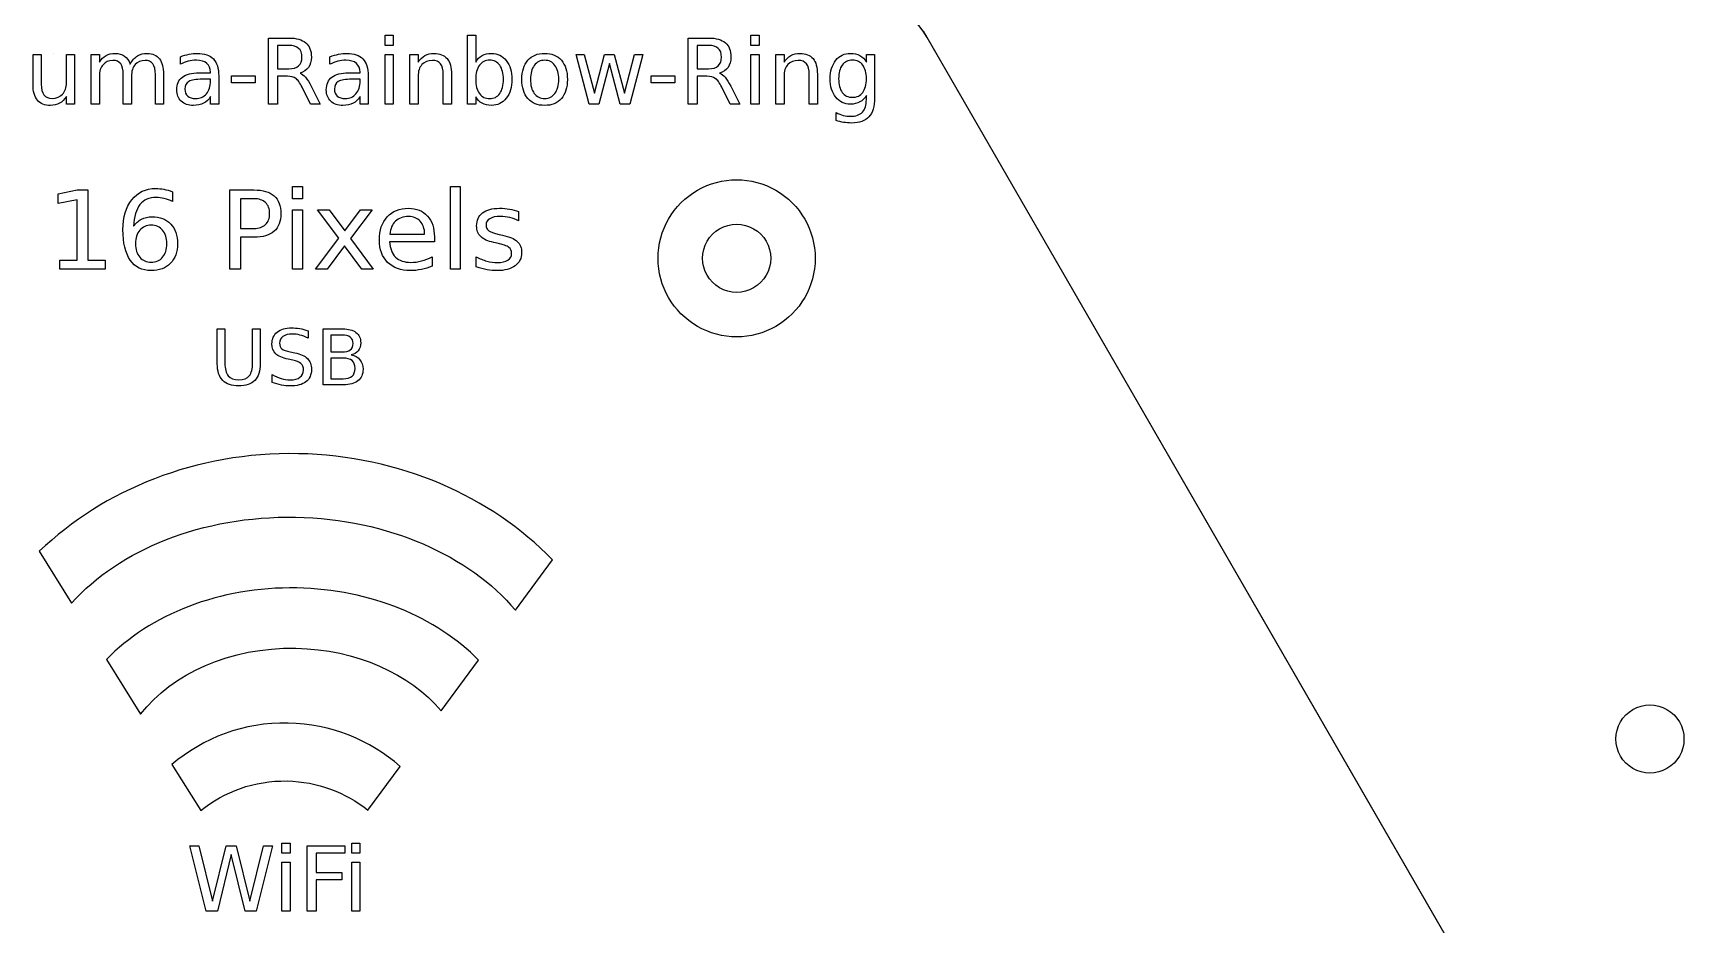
# Model space of a CAD drawing. Extents: x 5 to 216, y 5 to 284.
# Drawn here: x 38.8 to 99.4, y 146.9 to 179.6 of the extents above; entities that cross this region are included whole.
import ezdxf

# ---------------------------------------------------------------- set-up
doc = ezdxf.new("R2010")
doc.units = 0
doc.layers.add('Layer_1', color=7, linetype='CONTINUOUS')

msp = doc.modelspace()

# ---------------------------------------------------------------- linework, layer by layer
at = {"layer": 'Layer_1', "color": 3}
for p, q in [((47.416046, 177.027566), (47.416046, 179.455666)), ((47.416046, 179.455666), (48.157649, 179.455666)), ((51.690017, 179.558106), (51.989261, 179.558106)), ((51.690017, 179.179176), (51.690017, 179.558106)), ((51.989261, 179.558106), (51.989261, 179.179176)), ((54.716601, 177.027606), (54.716601, 179.558156)), ((54.716601, 179.558156), (55.01747, 179.558156)), ((55.01747, 179.558156), (55.01747, 178.572556)), ((62.820557, 177.027566), (62.820557, 179.455666)), ((62.820557, 179.455666), (63.562159, 179.455666)), ((65.123426, 179.558106), (65.422669, 179.558106)), ((65.123426, 179.179176), (65.123426, 179.558106)), ((65.422669, 179.558106), (65.422669, 179.179176)), ((38.765648, 177.746386), (38.765648, 178.849036)), ((38.765648, 178.849036), (39.064891, 178.849036)), ((39.064891, 178.849036), (39.064891, 177.757776)), ((39.518634, 178.892946), (39.518634, 178.892946)), ((39.991893, 177.816316), (39.991893, 178.849036)), ((39.991893, 178.849036), (40.291136, 178.849036)), ((40.291136, 178.849036), (40.291136, 177.027556)), ((40.89938, 177.027606), (40.89938, 178.849086)), ((40.89938, 178.849086), (41.20025, 178.849086)), ((41.20025, 178.849086), (41.20025, 178.566106)), ((47.744563, 179.185686), (47.744563, 178.323736)), ((48.157649, 179.185686), (47.744563, 179.185686)), ((51.989261, 179.179176), (51.690017, 179.179176)), ((51.690017, 178.849036), (51.989261, 178.849036)), ((51.690017, 177.027556), (51.690017, 178.849036)), ((51.989261, 178.849036), (51.989261, 177.027556)), ((52.602385, 177.027556), (52.602385, 178.849036)), ((52.602385, 178.849036), (52.903254, 178.849036)), ((52.903254, 178.849036), (52.903254, 178.566056)), ((57.548026, 178.892946), (57.548026, 178.892946)), ((58.70434, 178.849036), (59.003583, 178.849036)), ((59.180852, 177.027556), (58.70434, 178.849036)), ((59.003583, 178.849036), (59.377637, 177.427626)), ((59.377637, 177.427626), (59.750065, 178.849036)), ((59.750065, 178.849036), (60.102976, 178.849036)), ((60.102976, 178.849036), (60.47703, 177.427626)), ((60.47703, 177.427626), (60.849457, 178.849036)), ((61.148701, 178.849036), (60.672189, 177.027556)), ((60.849457, 178.849036), (61.148701, 178.849036)), ((63.149074, 179.185686), (63.149074, 178.323736)), ((63.562159, 179.185686), (63.149074, 179.185686)), ((65.422669, 179.179176), (65.123426, 179.179176)), ((65.123426, 178.849036), (65.422669, 178.849036)), ((65.123426, 177.027556), (65.123426, 178.849036)), ((65.422669, 178.849036), (65.422669, 177.027556)), ((66.035794, 177.027556), (66.035794, 178.849036)), ((66.035794, 178.849036), (66.336663, 178.849036)), ((66.336663, 178.849036), (66.336663, 178.566056)), ((69.359992, 178.572636), (69.359992, 178.849116)), ((69.359992, 178.849116), (69.659235, 178.849116)), ((69.659235, 178.849116), (69.659235, 177.253616)), ((42.328916, 178.499436), (42.328916, 178.499376)), ((44.176416, 178.489606), (44.176416, 178.766086)), ((45.282314, 178.177326), (45.282314, 178.206626)), ((47.744563, 178.323736), (48.157649, 178.323736)), ((49.666875, 178.489606), (49.666875, 178.766086)), ((50.772774, 178.177326), (50.772774, 178.206626)), ((57.548026, 178.639236), (57.548026, 178.639236)), ((59.927334, 178.520516), (59.533764, 177.027556)), ((60.319277, 177.027556), (59.927334, 178.520516)), ((63.149074, 178.323736), (63.562159, 178.323736)), ((38.765648, 177.746376), (38.765648, 177.746386)), ((41.20025, 178.057066), (41.20025, 177.027606)), ((42.078463, 177.027606), (42.078463, 178.117236)), ((42.379332, 178.057066), (42.379332, 177.027606)), ((43.257545, 177.027606), (43.257545, 178.117236)), ((43.558415, 178.126996), (43.558415, 177.027606)), ((44.862723, 178.177326), (45.282314, 178.177326)), ((45.282314, 177.943236), (44.984697, 177.943176)), ((45.282314, 177.876536), (45.282314, 177.943236)), ((45.581557, 178.066776), (45.581557, 177.027556)), ((45.581557, 178.066716), (45.581557, 178.066776)), ((46.048312, 178.073276), (46.924899, 178.073276)), ((46.048312, 177.806566), (46.048312, 178.073276)), ((46.924899, 177.806566), (46.048312, 177.806566)), ((46.924899, 178.073276), (46.924899, 177.806566)), ((48.102354, 178.053776), (47.744563, 178.053776)), ((47.744563, 178.053776), (47.744563, 177.027566)), ((48.567482, 178.165986), (48.567482, 178.165976)), ((48.954546, 177.027556), (48.643919, 177.650436)), ((48.974062, 177.691096), (49.307458, 177.027556)), ((50.353183, 178.177326), (50.772774, 178.177326)), ((50.772774, 177.943236), (50.475157, 177.943176)), ((50.772774, 177.876536), (50.772774, 177.943236)), ((51.072017, 178.066776), (51.072017, 177.027556)), ((51.072017, 178.066716), (51.072017, 178.066776)), ((52.903254, 178.057016), (52.903254, 177.027556)), ((53.828631, 177.027556), (53.828631, 178.117186)), ((54.127874, 178.126946), (54.127874, 177.027556)), ((54.127874, 178.126926), (54.127874, 178.126946)), ((56.035547, 177.936666), (56.035547, 177.936666)), ((61.452823, 178.073276), (62.32941, 178.073276)), ((61.452823, 177.806566), (61.452823, 178.073276)), ((62.32941, 177.806566), (61.452823, 177.806566)), ((62.32941, 178.073276), (62.32941, 177.806566)), ((63.506864, 178.053776), (63.149074, 178.053776)), ((63.149074, 178.053776), (63.149074, 177.027566)), ((63.971992, 178.165986), (63.971992, 178.165976)), ((64.359056, 177.027556), (64.048429, 177.650436)), ((64.378572, 177.691096), (64.711968, 177.027556)), ((66.336663, 178.057016), (66.336663, 177.027556)), ((67.26204, 177.027556), (67.26204, 178.117186)), ((67.561283, 178.126946), (67.561283, 177.027556)), ((67.561283, 178.126926), (67.561283, 178.126946)), ((69.359992, 177.959436), (69.359992, 177.959436)), ((39.991893, 177.027556), (39.991893, 177.307286)), ((40.291136, 177.027556), (39.991893, 177.027556)), ((41.20025, 177.027606), (40.89938, 177.027606)), ((42.379332, 177.027606), (42.078463, 177.027606)), ((43.558415, 177.027606), (43.257545, 177.027606)), ((45.282314, 177.027556), (45.282314, 177.304026)), ((45.581557, 177.027556), (45.282314, 177.027556)), ((47.744563, 177.027566), (47.416046, 177.027566)), ((49.307458, 177.027556), (48.954546, 177.027556)), ((50.772774, 177.027556), (50.772774, 177.304026)), ((51.072017, 177.027556), (50.772774, 177.027556)), ((51.989261, 177.027556), (51.690017, 177.027556)), ((52.903254, 177.027556), (52.602385, 177.027556)), ((54.127874, 177.027556), (53.828631, 177.027556)), ((55.01747, 177.027606), (54.716601, 177.027606)), ((55.01747, 177.300826), (55.01747, 177.027606)), ((59.533764, 177.027556), (59.180852, 177.027556)), ((60.672189, 177.027556), (60.319277, 177.027556)), ((63.149074, 177.027566), (62.820557, 177.027566)), ((64.711968, 177.027556), (64.359056, 177.027556)), ((65.422669, 177.027556), (65.123426, 177.027556)), ((66.336663, 177.027556), (66.035794, 177.027556)), ((67.561283, 177.027556), (67.26204, 177.027556)), ((69.359992, 177.200046), (69.359992, 177.348036)), ((68.250842, 176.430746), (68.250842, 176.721856)), ((48.294626, 174.001536), (48.652922, 174.001536)), ((48.294626, 173.547816), (48.294626, 174.001536)), ((48.652922, 174.001536), (48.652922, 173.547816)), ((54.089674, 174.001536), (54.44797, 174.001536)), ((54.089674, 170.971596), (54.089674, 174.001536)), ((54.44797, 174.001536), (54.44797, 170.971596)), ((39.687733, 173.738656), (40.382905, 173.878856)), ((39.687733, 173.380356), (39.687733, 173.738656)), ((40.386799, 173.520556), (39.687733, 173.380356)), ((40.382905, 173.878856), (40.776252, 173.878856)), ((40.386799, 171.302626), (40.386799, 173.520556)), ((40.776252, 173.878856), (40.776252, 171.302626)), ((43.886027, 173.814606), (43.886027, 173.814596)), ((43.886027, 173.814596), (43.886027, 173.456296)), ((45.989069, 173.878856), (46.87702, 173.878856)), ((45.989069, 170.971596), (45.989069, 173.878856)), ((46.382416, 173.555606), (46.382416, 172.463196)), ((46.87702, 173.555606), (46.382416, 173.555606)), ((48.652922, 173.547816), (48.294626, 173.547816)), ((48.294626, 173.152526), (48.652922, 173.152526)), ((48.294626, 170.971596), (48.294626, 173.152526)), ((48.652922, 173.152526), (48.652922, 170.971596)), ((49.986795, 172.112686), (49.211786, 173.152526)), ((49.211786, 173.152526), (49.634341, 173.152526)), ((49.634341, 173.152526), (50.212678, 172.375566)), ((50.212678, 172.375566), (50.791014, 173.152526)), ((51.21357, 173.152526), (50.424929, 172.091266)), ((50.791014, 173.152526), (51.21357, 173.152526)), ((56.586063, 173.088266), (56.586063, 172.749446)), ((56.586067, 173.088196), (56.586063, 173.088266)), ((43.105176, 172.581976), (43.105176, 172.581976)), ((46.382416, 172.463196), (46.87702, 172.463196)), ((46.87702, 172.139946), (46.382416, 172.139946)), ((46.382416, 172.139946), (46.382416, 170.971596)), ((51.865902, 172.254836), (53.143305, 172.256786)), ((53.501601, 172.151646), (53.501601, 172.151636)), ((53.501601, 172.151636), (53.501601, 171.976376)), ((55.877264, 172.246986), (55.999941, 172.219686)), ((49.139737, 170.971596), (49.986795, 172.112686)), ((50.1971, 171.828386), (49.562293, 170.971596)), ((50.831907, 170.971596), (50.1971, 171.828386)), ((50.424929, 172.091266), (51.254462, 170.971596)), ((53.501601, 171.976376), (51.854219, 171.976376)), ((55.805215, 171.919806), (55.680591, 171.949006)), ((39.744203, 171.302626), (40.386799, 171.302626)), ((39.744203, 170.971596), (39.744203, 171.302626)), ((41.418848, 170.971596), (39.744203, 170.971596)), ((40.776252, 171.302626), (41.418848, 171.302626)), ((41.418848, 171.302626), (41.418848, 170.971596)), ((46.382416, 170.971596), (45.989069, 170.971596)), ((48.652922, 170.971596), (48.294626, 170.971596)), ((49.562293, 170.971596), (49.139737, 170.971596)), ((51.254462, 170.971596), (50.831907, 170.971596)), ((53.417869, 171.421386), (53.417869, 171.082556)), ((54.44797, 170.971596), (54.089674, 170.971596)), ((55.036047, 171.051286), (55.036047, 171.421266)), ((45.530585, 168.777956), (45.810327, 168.777956)), ((45.530585, 167.493626), (45.530585, 168.777956)), ((45.810327, 168.777956), (45.810327, 167.528076)), ((46.825941, 167.528076), (46.825941, 168.777956)), ((46.825941, 168.777956), (47.105683, 168.777956)), ((47.105683, 168.777956), (47.105683, 167.493626)), ((48.862682, 168.710436), (48.862682, 168.438966)), ((48.862684, 168.710346), (48.862682, 168.710436)), ((49.420787, 168.777956), (50.131855, 168.777956)), ((49.420791, 166.720546), (49.420787, 168.777956)), ((50.111184, 168.549246), (49.699151, 168.549206)), ((49.699151, 168.549206), (49.699151, 167.929086)), ((48.210874, 167.931836), (48.378995, 167.897336)), ((49.699151, 167.929086), (50.111184, 167.929086)), ((48.297688, 167.632766), (48.128189, 167.665866)), ((49.699151, 167.703086), (49.699151, 166.949306)), ((50.145635, 167.703036), (49.699151, 167.703086)), ((47.54666, 166.811426), (47.54666, 167.098066)), ((50.15942, 166.720546), (49.420791, 166.720546)), ((49.699151, 166.949306), (50.145635, 166.949306)), ((44.525619, 149.799014), (44.853145, 149.799014)), ((45.126084, 147.401963), (44.525619, 149.799014)), ((44.853145, 149.799014), (45.35728, 147.77284)), ((45.35728, 147.77284), (45.859811, 149.799014)), ((45.859811, 149.799014), (46.22427, 149.799014)), ((46.22427, 149.799014), (46.728404, 147.77284)), ((46.728404, 147.77284), (47.230929, 149.799014)), ((47.560065, 149.799014), (46.95799, 147.401963)), ((47.230929, 149.799014), (47.560065, 149.799014)), ((47.905252, 149.900162), (48.200668, 149.900162)), ((47.905252, 149.526074), (47.905252, 149.900162)), ((48.200668, 149.900162), (48.200668, 149.526074)), ((48.830036, 149.799014), (50.20758, 149.799014)), ((48.830036, 147.401963), (48.830036, 149.799014)), ((50.20758, 149.799014), (50.20758, 149.526074)), ((50.474092, 149.900162), (50.769508, 149.900162)), ((50.474092, 149.526074), (50.474092, 149.900162)), ((50.769508, 149.900162), (50.769508, 149.526074)), ((46.044449, 149.482725), (45.533888, 147.401963)), ((46.550186, 147.401963), (46.044449, 149.482725)), ((48.200668, 149.526074), (47.905252, 149.526074)), ((47.905252, 149.200152), (48.200668, 149.200152)), ((47.905252, 147.401963), (47.905252, 149.200152)), ((48.200668, 149.200152), (48.200668, 147.401963)), ((50.20758, 149.526074), (49.154349, 149.526074)), ((49.154349, 149.526074), (49.154349, 148.819643)), ((50.769508, 149.526074), (50.474092, 149.526074)), ((50.474092, 149.200152), (50.769508, 149.200152)), ((50.474092, 147.401963), (50.474092, 149.200152)), ((50.769508, 149.200152), (50.769508, 147.401963)), ((49.154349, 148.819643), (50.104824, 148.819643)), ((50.104824, 148.546703), (49.154349, 148.546703)), ((49.154349, 148.546703), (49.154349, 147.401963)), ((50.104824, 148.819643), (50.104824, 148.546703)), ((45.533888, 147.401963), (45.126084, 147.401963)), ((46.95799, 147.401963), (46.550186, 147.401963)), ((48.200668, 147.401963), (47.905252, 147.401963)), ((49.154349, 147.401963), (48.830036, 147.401963)), ((50.769508, 147.401963), (50.474092, 147.401963))]:
    msp.add_line(p, q, dxfattribs=at)
at = {"layer": 'Layer_1', "color": 7}
for p, q in [((91.276468, 145.370146), (71.585868, 179.475266)), ((63.346171, 171.368736), (63.346171, 171.368736)), ((48.506944, 164.194871), (48.506944, 164.194871)), ((38.99525, 160.611277), (40.180114, 158.709309)), ((56.474687, 158.453397), (57.838785, 160.304071)), ((48.451959, 159.266537), (48.451958, 159.266538)), ((41.466721, 156.641974), (42.717017, 154.634181)), ((53.750796, 154.756471), (55.120071, 156.615096)), ((48.130632, 154.306455), (48.130632, 154.306455)), ((96.874798, 153.72145), (96.874798, 153.72145)), ((43.867674, 152.786159), (44.923573, 151.089772)), ((51.059734, 151.104729), (52.243292, 152.712309))]:
    msp.add_line(p, q, dxfattribs=at)
at = {"layer": 'Layer_1', "color": 5}
msp.add_line((61.711555, 171.368736), (61.711555, 171.368736), dxfattribs=at)
at = {"layer": 'Layer_1', "color": 7}
for points in [[(71.585868, 179.475266), (70.871337, 180.71287), (69.55083, 181.475265), (68.121768, 181.475266)], [(71.444488, 179.720049), (71.444488, 179.720049), (91.135088, 145.614932), (91.135088, 145.614932)], [(63.346171, 171.368736), (63.346171, 171.815318), (63.584419, 172.227977), (63.971171, 172.451268)], [(63.971171, 172.451268), (64.357922, 172.674559), (64.834419, 172.674559), (65.221171, 172.451268)], [(65.221171, 172.451268), (65.607922, 172.227977), (65.846171, 171.815318), (65.846171, 171.368736)], [(63.971171, 170.286204), (63.584419, 170.509495), (63.346171, 170.922154), (63.346171, 171.368736)], [(65.846171, 171.368736), (65.846171, 170.922154), (65.607922, 170.509495), (65.221171, 170.286204)], [(65.221171, 170.286204), (64.834419, 170.062913), (64.357922, 170.062913), (63.971171, 170.286204)], [(48.506944, 164.194871), (44.755599, 164.26444), (41.358961, 162.874858), (38.99525, 160.611277)], [(57.838785, 160.304071), (55.560908, 162.629395), (52.235744, 164.125719), (48.506944, 164.194871)], [(40.180114, 158.709309), (41.932001, 160.662966), (44.971882, 161.925775), (48.407353, 161.862065)], [(48.407353, 161.862065), (51.8164, 161.798843), (54.788856, 160.445261), (56.474687, 158.453397)], [(48.451958, 159.266538), (45.597643, 159.319472), (43.050267, 158.28123), (41.466721, 156.641974)], [(55.120071, 156.615096), (53.582938, 158.183752), (51.175329, 159.216032), (48.451959, 159.266537)], [(42.717017, 154.634181), (43.874939, 156.123004), (45.999112, 157.099084), (48.410934, 157.054358)], [(48.410934, 157.054358), (50.643937, 157.012947), (52.598403, 156.105604), (53.750796, 154.756471)], [(96.874798, 153.72145), (96.874798, 154.168032), (97.113046, 154.580691), (97.499798, 154.803982)], [(97.499798, 154.803982), (97.886549, 155.027273), (98.363046, 155.027273), (98.749798, 154.803982)], [(98.749798, 154.803982), (99.136549, 154.580691), (99.374798, 154.168032), (99.374798, 153.72145)], [(48.130632, 154.306455), (46.507079, 154.336564), (45.013775, 153.759726), (43.867674, 152.786159)], [(52.243292, 152.712309), (51.145047, 153.679651), (49.71019, 154.277163), (48.130632, 154.306455)], [(97.499798, 152.638918), (97.113046, 152.862209), (96.874798, 153.274868), (96.874798, 153.72145)], [(99.374798, 153.72145), (99.374798, 153.274868), (99.136549, 152.862209), (98.749798, 152.638918)], [(44.923573, 151.089772), (45.786521, 151.789482), (46.892058, 152.200978), (48.091175, 152.178741)], [(48.091175, 152.178741), (49.21686, 152.157865), (50.245685, 151.758488), (51.059734, 151.104729)], [(98.749798, 152.638918), (98.363046, 152.415627), (97.886549, 152.415627), (97.499798, 152.638918)]]:
    msp.add_open_spline(points, degree=3, dxfattribs=at)
at = {"layer": 'Layer_1', "color": 3}
for points in [[(48.157649, 179.455666), (48.435207, 179.455666), (48.642292, 179.397659), (48.778903, 179.281646)], [(63.562159, 179.455666), (63.839717, 179.455666), (64.046802, 179.397659), (64.183414, 179.281646)], [(41.20025, 178.566106), (41.268555, 178.677779), (41.350413, 178.760179), (41.445824, 178.813306)], [(41.445824, 178.813306), (41.541234, 178.866439), (41.654535, 178.893006), (41.785725, 178.893006)], [(41.785725, 178.893006), (41.917999, 178.893006), (42.030215, 178.859396), (42.122373, 178.792176)], [(42.328916, 178.499376), (42.403726, 178.633816), (42.493174, 178.733022), (42.597259, 178.796996)], [(42.597259, 178.796996), (42.701343, 178.860996), (42.82386, 178.892996), (42.964808, 178.892996)], [(42.964808, 178.892996), (43.154545, 178.892996), (43.300914, 178.826316), (43.403914, 178.692956)], [(44.176416, 178.766086), (44.285921, 178.808352), (44.392174, 178.839786), (44.495175, 178.860386)], [(44.495175, 178.860386), (44.598175, 178.882052), (44.698464, 178.892886), (44.796044, 178.892886)], [(44.796044, 178.892886), (45.059508, 178.892886), (45.256293, 178.824579), (45.386399, 178.687966)], [(48.515439, 179.076716), (48.435207, 179.149362), (48.315944, 179.185686), (48.157649, 179.185686)], [(48.637413, 178.756336), (48.637413, 178.898369), (48.596755, 179.005162), (48.515439, 179.076716)], [(48.778903, 179.281646), (48.915514, 179.165632), (48.98382, 178.990532), (48.98382, 178.756346)], [(49.666875, 178.766086), (49.776381, 178.808352), (49.882634, 178.839786), (49.985634, 178.860386)], [(49.985634, 178.860386), (50.088634, 178.882052), (50.188924, 178.892886), (50.286504, 178.892886)], [(50.286504, 178.892886), (50.549968, 178.892886), (50.746752, 178.824579), (50.876858, 178.687966)], [(52.903254, 178.566056), (52.974812, 178.675562), (53.058839, 178.757419), (53.155334, 178.811626)], [(53.155334, 178.811626), (53.252913, 178.865826), (53.365129, 178.892926), (53.491983, 178.892926)], [(53.491983, 178.892926), (53.701235, 178.892926), (53.85953, 178.827872), (53.966868, 178.697766)], [(55.01747, 178.572556), (55.080356, 178.680982), (55.159504, 178.761216), (55.254913, 178.813256)], [(55.254913, 178.813256), (55.351408, 178.866389), (55.466335, 178.892956), (55.599693, 178.892956)], [(55.599693, 178.892956), (55.820873, 178.892956), (56.00031, 178.805136), (56.138005, 178.629496)], [(56.933277, 178.639236), (57.081814, 178.808376), (57.28673, 178.892946), (57.548026, 178.892946)], [(57.548026, 178.892946), (57.808237, 178.892946), (58.012611, 178.808376), (58.161149, 178.639236)], [(63.91995, 179.076716), (63.839718, 179.149362), (63.720454, 179.185686), (63.562159, 179.185686)], [(64.041924, 178.756336), (64.041924, 178.898369), (64.001266, 179.005162), (63.91995, 179.076716)], [(64.183414, 179.281646), (64.320024, 179.165632), (64.38833, 178.990532), (64.38833, 178.756346)], [(66.336663, 178.566056), (66.408221, 178.675562), (66.492247, 178.757419), (66.588743, 178.811626)], [(66.588743, 178.811626), (66.686322, 178.865826), (66.798538, 178.892926), (66.925391, 178.892926)], [(66.925391, 178.892926), (67.134644, 178.892926), (67.292939, 178.827872), (67.400277, 178.697766)], [(68.236205, 178.637706), (68.372815, 178.807926), (68.552795, 178.893036), (68.776143, 178.893036)], [(68.776143, 178.893036), (68.910585, 178.893036), (69.026054, 178.866469), (69.122549, 178.813336)], [(69.122549, 178.813336), (69.219044, 178.760202), (69.298192, 178.679969), (69.359992, 178.572636)], [(41.335234, 178.476656), (41.245244, 178.373656), (41.20025, 178.233792), (41.20025, 178.057066)], [(41.69953, 178.632786), (41.546656, 178.632786), (41.425224, 178.580742), (41.335234, 178.476656)], [(41.985763, 178.505926), (41.923963, 178.590499), (41.828552, 178.632786), (41.69953, 178.632786)], [(42.078463, 178.117236), (42.078463, 178.292882), (42.047563, 178.422446), (41.985763, 178.505926)], [(42.122373, 178.792176), (42.215615, 178.724956), (42.284463, 178.627376), (42.328916, 178.499436)], [(42.514317, 178.478286), (42.424327, 178.375286), (42.379332, 178.234879), (42.379332, 178.057066)], [(42.881865, 178.632786), (42.726822, 178.632786), (42.604306, 178.581286), (42.514317, 178.478286)], [(43.164845, 178.505926), (43.103045, 178.590499), (43.008718, 178.632786), (42.881865, 178.632786)], [(43.257545, 178.117236), (43.257545, 178.291796), (43.226645, 178.421359), (43.164845, 178.505926)], [(43.403914, 178.692956), (43.506914, 178.560682), (43.558415, 178.372029), (43.558415, 178.126996)], [(44.461022, 178.601826), (44.362358, 178.576892), (44.26749, 178.539486), (44.176416, 178.489606)], [(44.765144, 178.639226), (44.661059, 178.639226), (44.559685, 178.626759), (44.461022, 178.601826)], [(45.145703, 178.525386), (45.055713, 178.601279), (44.92886, 178.639226), (44.765144, 178.639226)], [(45.282314, 178.206626), (45.282314, 178.344319), (45.236777, 178.450572), (45.145703, 178.525386)], [(45.386399, 178.687966), (45.516504, 178.551359), (45.581557, 178.344276), (45.581557, 178.066716)], [(48.157649, 178.323736), (48.315944, 178.323736), (48.435207, 178.360056), (48.515439, 178.432696)], [(48.515439, 178.432696), (48.596755, 178.506422), (48.637413, 178.614302), (48.637413, 178.756336)], [(48.876483, 178.375786), (48.806009, 178.274952), (48.703008, 178.205019), (48.567482, 178.165986)], [(48.98382, 178.756346), (48.98382, 178.603472), (48.948041, 178.476619), (48.876483, 178.375786)], [(49.951482, 178.601826), (49.852818, 178.576892), (49.757949, 178.539486), (49.666875, 178.489606)], [(50.255604, 178.639226), (50.151519, 178.639226), (50.050145, 178.626759), (49.951482, 178.601826)], [(50.636163, 178.525386), (50.546173, 178.601279), (50.41932, 178.639226), (50.255604, 178.639226)], [(50.772774, 178.206626), (50.772774, 178.344319), (50.727237, 178.450572), (50.636163, 178.525386)], [(50.876858, 178.687966), (51.006964, 178.551359), (51.072017, 178.344276), (51.072017, 178.066716)], [(53.043118, 178.478236), (52.949875, 178.375236), (52.903254, 178.234829), (52.903254, 178.057016)], [(53.425303, 178.632736), (53.263755, 178.632736), (53.13636, 178.581236), (53.043118, 178.478236)], [(53.727799, 178.504256), (53.660577, 178.589909), (53.559745, 178.632736), (53.425303, 178.632736)], [(53.828631, 178.117186), (53.828631, 178.289579), (53.79502, 178.418602), (53.727799, 178.504256)], [(53.966868, 178.697766), (54.074205, 178.568746), (54.127874, 178.378466), (54.127874, 178.126926)], [(55.152455, 178.453836), (55.062465, 178.329156), (55.01747, 178.156766), (55.01747, 177.936666)], [(55.526509, 178.642496), (55.368213, 178.642496), (55.243529, 178.579609), (55.152455, 178.453836)], [(55.898936, 178.453836), (55.808946, 178.579609), (55.684803, 178.642496), (55.526509, 178.642496)], [(56.035547, 177.936666), (56.035547, 178.156766), (55.99001, 178.329156), (55.898936, 178.453836)], [(56.138005, 178.629496), (56.276784, 178.453849), (56.346174, 178.222909), (56.346174, 177.936676)], [(56.712097, 177.936666), (56.712097, 178.235912), (56.785823, 178.470102), (56.933277, 178.639236)], [(57.167467, 178.450586), (57.074224, 178.325899), (57.027603, 178.154592), (57.027603, 177.936666)], [(57.548026, 178.639236), (57.387562, 178.639236), (57.260709, 178.576352), (57.167467, 178.450586)], [(57.926959, 178.448956), (57.833716, 178.575809), (57.707405, 178.639236), (57.548026, 178.639236)], [(58.066822, 177.936666), (58.066822, 178.152426), (58.020201, 178.323189), (57.926959, 178.448956)], [(58.161149, 178.639236), (58.309686, 178.470102), (58.383955, 178.235912), (58.383955, 177.936666)], [(63.562159, 178.323736), (63.720454, 178.323736), (63.839718, 178.360056), (63.91995, 178.432696)], [(63.91995, 178.432696), (64.001266, 178.506422), (64.041924, 178.614302), (64.041924, 178.756336)], [(64.280993, 178.375786), (64.210519, 178.274952), (64.107518, 178.205019), (63.971992, 178.165986)], [(64.38833, 178.756346), (64.38833, 178.603472), (64.352551, 178.476619), (64.280993, 178.375786)], [(66.476527, 178.478236), (66.383284, 178.375236), (66.336663, 178.234829), (66.336663, 178.057016)], [(66.858712, 178.632736), (66.697164, 178.632736), (66.569769, 178.581236), (66.476527, 178.478236)], [(67.161208, 178.504256), (67.093986, 178.589909), (66.993154, 178.632736), (66.858712, 178.632736)], [(67.26204, 178.117186), (67.26204, 178.289579), (67.228429, 178.418602), (67.161208, 178.504256)], [(67.400277, 178.697766), (67.507614, 178.568746), (67.561283, 178.378466), (67.561283, 178.126926)], [(68.031288, 177.959526), (68.031288, 178.241419), (68.099593, 178.467479), (68.236205, 178.637706)], [(68.473647, 178.463596), (68.384741, 178.344336), (68.340289, 178.176282), (68.340289, 177.959436)], [(68.849328, 178.642496), (68.688864, 178.642496), (68.563637, 178.582862), (68.473647, 178.463596)], [(69.225008, 178.463596), (69.136102, 178.582862), (69.010875, 178.642496), (68.849328, 178.642496)], [(69.359992, 177.959436), (69.359992, 178.176282), (69.314997, 178.344336), (69.225008, 178.463596)], [(38.92828, 177.175536), (38.819858, 177.305642), (38.765648, 177.495922), (38.765648, 177.746376)], [(39.064891, 177.757776), (39.064891, 177.585382), (39.098501, 177.455819), (39.165722, 177.369086)], [(39.850404, 177.395106), (39.94473, 177.498106), (39.991893, 177.638509), (39.991893, 177.816316)], [(44.043058, 177.557696), (44.043058, 177.762609), (44.111363, 177.917109), (44.247974, 178.021196)], [(44.247974, 178.021196), (44.385669, 178.125282), (44.590585, 178.177326), (44.862723, 178.177326)], [(44.482164, 177.860276), (44.388922, 177.805009), (44.342301, 177.710682), (44.342301, 177.577296)], [(44.984697, 177.943176), (44.742917, 177.943176), (44.575406, 177.915542), (44.482164, 177.860276)], [(45.131066, 177.406526), (45.231898, 177.524706), (45.282314, 177.681376), (45.282314, 177.876536)], [(48.409728, 177.974076), (48.334917, 178.027209), (48.232459, 178.053776), (48.102354, 178.053776)], [(48.643919, 177.650436), (48.563687, 177.813069), (48.485623, 177.920949), (48.409728, 177.974076)], [(48.567482, 178.165976), (48.637955, 178.142109), (48.70626, 178.091152), (48.772398, 178.013106)], [(48.772398, 178.013106), (48.839619, 177.935039), (48.90684, 177.827702), (48.974062, 177.691096)], [(49.533517, 177.557696), (49.533517, 177.762609), (49.601822, 177.917109), (49.738434, 178.021196)], [(49.738434, 178.021196), (49.876128, 178.125282), (50.081045, 178.177326), (50.353183, 178.177326)], [(49.972624, 177.860276), (49.879381, 177.805009), (49.83276, 177.710682), (49.83276, 177.577296)], [(50.475157, 177.943176), (50.233377, 177.943176), (50.065866, 177.915542), (49.972624, 177.860276)], [(50.621526, 177.406526), (50.722358, 177.524706), (50.772774, 177.681376), (50.772774, 177.876536)], [(55.01747, 177.936666), (55.01747, 177.716572), (55.062465, 177.543642), (55.152455, 177.417876)], [(55.898936, 177.417876), (55.99001, 177.543642), (56.035547, 177.716572), (56.035547, 177.936666)], [(56.346174, 177.936676), (56.346174, 177.650442), (56.276784, 177.419506), (56.138005, 177.243866)], [(56.933277, 177.234096), (56.785823, 177.404316), (56.712097, 177.638506), (56.712097, 177.936666)], [(57.027603, 177.936666), (57.027603, 177.718739), (57.073682, 177.546892), (57.165841, 177.421126)], [(57.926959, 177.422756), (58.020201, 177.548522), (58.066822, 177.719826), (58.066822, 177.936666)], [(58.383955, 177.936666), (58.383955, 177.638506), (58.309686, 177.404316), (58.161149, 177.234096)], [(63.814239, 177.974076), (63.739428, 178.027209), (63.63697, 178.053776), (63.506864, 178.053776)], [(64.048429, 177.650436), (63.968197, 177.813069), (63.890133, 177.920949), (63.814239, 177.974076)], [(63.971992, 178.165976), (64.042466, 178.142109), (64.110771, 178.091152), (64.176908, 178.013106)], [(64.176908, 178.013106), (64.244129, 177.935039), (64.31135, 177.827702), (64.378572, 177.691096)], [(68.236205, 177.282976), (68.099593, 177.453196), (68.031288, 177.678712), (68.031288, 177.959526)], [(68.340289, 177.959436), (68.340289, 177.743676), (68.384741, 177.576166), (68.473647, 177.456906)], [(69.225008, 177.456906), (69.314997, 177.576166), (69.359992, 177.743676), (69.359992, 177.959436)], [(39.404792, 176.980386), (39.195538, 176.980386), (39.036701, 177.045436), (38.92828, 177.175536)], [(39.165722, 177.369086), (39.232943, 177.283432), (39.333775, 177.240606), (39.468218, 177.240606)], [(39.738187, 177.060086), (39.642776, 177.006952), (39.531644, 176.980386), (39.404792, 176.980386)], [(39.468218, 177.240606), (39.629766, 177.240606), (39.757161, 177.292106), (39.850404, 177.395106)], [(39.991893, 177.307286), (39.919251, 177.196692), (39.834682, 177.114292), (39.738187, 177.060086)], [(44.207316, 177.136476), (44.09781, 177.241649), (44.043058, 177.382056), (44.043058, 177.557696)], [(44.652928, 176.980356), (44.466443, 176.980356), (44.317906, 177.032396), (44.207316, 177.136476)], [(44.342301, 177.577296), (44.342301, 177.471042), (44.376995, 177.386472), (44.446385, 177.323586)], [(44.446385, 177.323586), (44.516859, 177.261786), (44.61227, 177.230886), (44.732618, 177.230886)], [(45.026982, 177.058456), (44.925066, 177.006389), (44.800381, 176.980356), (44.652928, 176.980356)], [(44.732618, 177.230886), (44.898502, 177.230886), (45.031318, 177.289432), (45.131066, 177.406526)], [(45.282314, 177.304026), (45.214008, 177.193439), (45.128898, 177.111582), (45.026982, 177.058456)], [(49.697776, 177.136476), (49.58827, 177.241649), (49.533517, 177.382056), (49.533517, 177.557696)], [(50.143387, 176.980356), (49.956902, 176.980356), (49.808365, 177.032396), (49.697776, 177.136476)], [(49.83276, 177.577296), (49.83276, 177.471042), (49.867455, 177.386472), (49.936845, 177.323586)], [(49.936845, 177.323586), (50.007319, 177.261786), (50.102729, 177.230886), (50.223077, 177.230886)], [(50.517441, 177.058456), (50.415525, 177.006389), (50.29084, 176.980356), (50.143387, 176.980356)], [(50.223077, 177.230886), (50.388961, 177.230886), (50.521778, 177.289432), (50.621526, 177.406526)], [(50.772774, 177.304026), (50.704468, 177.193439), (50.619357, 177.111582), (50.517441, 177.058456)], [(55.254913, 177.058506), (55.159502, 177.111639), (55.080354, 177.192412), (55.01747, 177.300826)], [(55.152455, 177.417876), (55.243529, 177.293189), (55.368213, 177.230846), (55.526509, 177.230846)], [(55.599693, 176.980406), (55.466335, 176.980406), (55.351408, 177.006439), (55.254913, 177.058506)], [(55.526509, 177.230846), (55.684803, 177.230846), (55.808946, 177.293189), (55.898936, 177.417876)], [(56.138005, 177.243866), (56.00031, 177.068226), (55.820873, 176.980406), (55.599693, 176.980406)], [(57.548026, 176.980396), (57.28673, 176.980396), (57.081814, 177.064962), (56.933277, 177.234096)], [(57.165841, 177.421126), (57.259083, 177.296439), (57.386478, 177.234096), (57.548026, 177.234096)], [(57.548026, 177.234096), (57.707405, 177.234096), (57.833716, 177.296982), (57.926959, 177.422756)], [(58.161149, 177.234096), (58.012611, 177.064962), (57.808237, 176.980396), (57.548026, 176.980396)], [(68.776143, 177.027646), (68.552795, 177.027646), (68.372815, 177.112756), (68.236205, 177.282976)], [(68.473647, 177.456906), (68.563637, 177.337639), (68.688864, 177.278006), (68.849328, 177.278006)], [(69.122549, 177.107346), (69.026054, 177.054212), (68.910585, 177.027646), (68.776143, 177.027646)], [(68.849328, 177.278006), (69.010875, 177.278006), (69.136102, 177.337639), (69.225008, 177.456906)], [(69.359992, 177.348036), (69.298192, 177.240702), (69.219044, 177.160472), (69.122549, 177.107346)], [(69.213623, 176.736546), (69.311202, 176.838459), (69.359992, 176.992959), (69.359992, 177.200046)], [(69.659235, 177.253616), (69.659235, 176.943529), (69.590387, 176.713132), (69.452693, 176.562426)], [(68.250842, 176.721856), (68.338663, 176.674122), (68.4254, 176.638886), (68.511053, 176.616146)], [(68.522437, 176.359146), (68.429195, 176.374346), (68.338663, 176.398212), (68.250842, 176.430746)], [(68.511053, 176.616146), (68.596705, 176.593412), (68.683985, 176.582046), (68.772891, 176.582046)], [(68.772891, 176.582046), (68.969133, 176.582046), (69.116044, 176.633546), (69.213623, 176.736546)], [(69.452693, 176.562426), (69.314997, 176.410639), (69.104118, 176.334746), (68.820054, 176.334746)], [(68.820054, 176.334746), (68.714885, 176.334746), (68.615679, 176.342879), (68.522437, 176.359146)], [(42.067286, 172.422286), (42.067286, 172.881839), (42.176332, 173.247922), (42.394425, 173.520536)], [(42.394425, 173.520536), (42.612518, 173.794449), (42.905256, 173.931406), (43.27264, 173.931406)], [(43.288218, 173.600396), (43.028583, 173.600396), (42.829962, 173.512769), (42.692356, 173.337516)], [(43.27264, 173.931406), (43.371301, 173.931406), (43.470611, 173.921672), (43.570571, 173.902206)], [(43.586149, 173.563396), (43.486189, 173.588062), (43.386879, 173.600396), (43.288218, 173.600396)], [(43.570571, 173.902206), (43.671828, 173.882739), (43.77698, 173.853539), (43.886027, 173.814606)], [(43.886027, 173.456296), (43.787365, 173.503029), (43.687406, 173.538729), (43.586149, 173.563396)], [(46.87702, 173.878856), (47.202862, 173.878856), (47.448866, 173.804859), (47.615032, 173.656866)], [(47.301523, 173.413456), (47.201563, 173.508222), (47.060062, 173.555606), (46.87702, 173.555606)], [(47.451462, 173.010376), (47.451462, 173.184329), (47.401482, 173.318689), (47.301523, 173.413456)], [(47.615032, 173.656866), (47.782496, 173.510172), (47.866229, 173.294676), (47.866229, 173.010376)], [(42.692356, 173.337516), (42.556048, 173.162262), (42.478157, 172.897436), (42.458685, 172.543036)], [(42.458685, 172.543036), (42.535277, 172.655976), (42.631342, 172.742302), (42.74688, 172.802016)], [(42.74688, 172.802016), (42.862417, 172.863016), (42.989638, 172.893516), (43.128543, 172.893516)], [(43.128543, 172.893516), (43.420631, 172.893516), (43.651057, 172.804592), (43.81982, 172.626746)], [(47.301523, 172.605346), (47.401482, 172.700112), (47.451462, 172.835122), (47.451462, 173.010376)], [(47.866229, 173.010376), (47.866229, 172.723482), (47.782496, 172.506686), (47.615032, 172.359986)], [(51.480345, 172.040646), (51.480345, 172.397646), (51.576409, 172.680649), (51.768539, 172.889656)], [(51.768539, 172.889656), (51.961967, 173.099962), (52.222251, 173.205116), (52.549391, 173.205116)], [(52.553285, 172.901326), (52.353366, 172.901326), (52.193042, 172.844856), (52.072312, 172.731916)], [(52.549391, 173.205116), (52.842778, 173.205116), (53.074502, 173.110349), (53.244563, 172.920816)], [(52.977788, 172.726076), (52.871338, 172.842909), (52.729837, 172.901326), (52.553285, 172.901326)], [(53.244563, 172.920816), (53.415921, 172.732576), (53.501601, 172.476186), (53.501601, 172.151646)], [(55.051625, 172.562396), (55.051625, 172.767509), (55.124323, 172.925886), (55.269719, 173.037526)], [(55.269719, 173.037526), (55.415114, 173.149172), (55.621523, 173.204996), (55.888947, 173.204996)], [(55.530648, 172.823376), (55.442372, 172.768842), (55.398234, 172.687059), (55.398234, 172.578026)], [(55.931783, 172.905176), (55.753933, 172.905176), (55.620221, 172.877909), (55.530648, 172.823376)], [(55.888947, 173.204996), (56.021361, 173.204996), (56.145986, 173.195262), (56.262822, 173.175796)], [(56.270607, 172.866276), (56.16156, 172.892209), (56.048619, 172.905176), (55.931783, 172.905176)], [(56.262822, 173.175796), (56.379657, 173.156329), (56.487405, 173.127129), (56.586067, 173.088196)], [(56.586063, 172.749446), (56.484805, 172.801379), (56.379653, 172.840322), (56.270607, 172.866276)], [(42.33406, 171.300656), (42.15621, 171.558996), (42.067286, 171.932872), (42.067286, 172.422286)], [(42.684567, 172.400886), (42.582011, 172.280152), (42.530734, 172.114636), (42.530734, 171.904336)], [(43.105176, 172.581976), (42.928624, 172.581976), (42.788421, 172.521612), (42.684567, 172.400886)], [(43.523837, 172.400886), (43.421281, 172.521612), (43.281727, 172.581976), (43.105176, 172.581976)], [(43.679618, 171.904336), (43.679618, 172.114636), (43.627691, 172.280152), (43.523837, 172.400886)], [(43.81982, 172.626746), (43.989881, 172.450192), (44.074912, 172.209382), (44.074912, 171.904316)], [(46.87702, 172.463196), (47.060062, 172.463196), (47.201563, 172.510579), (47.301523, 172.605346)], [(47.615032, 172.359986), (47.448866, 172.213292), (47.202862, 172.139946), (46.87702, 172.139946)], [(52.072312, 172.731916), (51.95288, 172.618976), (51.884076, 172.459949), (51.865902, 172.254836)], [(53.143305, 172.256786), (53.140705, 172.452812), (53.085532, 172.609242), (52.977788, 172.726076)], [(55.199617, 172.163206), (55.100955, 172.260572), (55.051625, 172.393636), (55.051625, 172.562396)], [(55.680591, 171.949006), (55.458603, 171.995739), (55.298278, 172.067139), (55.199617, 172.163206)], [(55.398234, 172.578026), (55.398234, 172.494939), (55.43004, 172.429379), (55.493654, 172.381346)], [(55.493654, 172.381346), (55.557267, 172.334612), (55.685137, 172.289826), (55.877264, 172.246986)], [(55.999941, 172.219686), (56.254383, 172.165152), (56.434829, 172.087912), (56.54128, 171.987966)], [(42.530734, 171.904336), (42.530734, 171.695329), (42.582011, 171.529809), (42.684567, 171.407776)], [(43.523837, 171.407776), (43.627691, 171.529809), (43.679618, 171.695329), (43.679618, 171.904336)], [(44.074912, 171.904316), (44.074912, 171.605736), (43.986636, 171.366222), (43.810084, 171.185776)], [(51.784117, 171.218906), (51.581602, 171.421419), (51.480345, 171.695332), (51.480345, 172.040646)], [(51.854219, 171.976376), (51.869799, 171.729722), (51.943794, 171.541489), (52.076206, 171.411676)], [(56.23556, 171.769866), (56.170653, 171.821799), (56.027205, 171.871779), (55.805215, 171.919806)], [(56.198562, 171.300576), (56.289434, 171.358976), (56.33487, 171.440762), (56.33487, 171.545936)], [(56.33487, 171.545936), (56.33487, 171.643296), (56.301766, 171.717939), (56.23556, 171.769866)], [(56.702903, 171.573196), (56.702903, 171.370682), (56.622416, 171.210359), (56.461442, 171.092226)], [(56.54128, 171.987966), (56.649028, 171.889306), (56.702903, 171.751049), (56.702903, 171.573196)], [(43.105176, 170.915106), (42.768948, 170.915106), (42.51191, 171.043622), (42.33406, 171.300656)], [(42.684567, 171.407776), (42.788421, 171.287049), (42.928624, 171.226686), (43.105176, 171.226686)], [(43.105176, 171.226686), (43.281727, 171.226686), (43.421281, 171.287049), (43.523837, 171.407776)], [(43.810084, 171.185776), (43.633532, 171.005329), (43.398563, 170.915106), (43.105176, 170.915106)], [(52.611703, 170.915136), (52.263792, 170.915136), (51.98793, 171.016392), (51.784117, 171.218906)], [(52.076206, 171.411676), (52.209918, 171.283156), (52.395557, 171.218896), (52.633123, 171.218896)], [(53.022575, 170.957936), (52.887565, 170.929402), (52.750607, 170.915136), (52.611703, 170.915136)], [(52.633123, 171.218896), (52.770729, 171.218896), (52.903792, 171.235762), (53.032311, 171.269496)], [(53.417869, 171.082556), (53.289349, 171.028022), (53.157585, 170.986482), (53.022575, 170.957936)], [(53.032311, 171.269496), (53.162129, 171.303229), (53.290648, 171.353859), (53.417869, 171.421386)], [(55.036047, 171.421266), (55.168461, 171.352459), (55.298927, 171.300529), (55.427447, 171.265476)], [(55.435236, 170.950026), (55.309312, 170.972092), (55.176249, 171.005846), (55.036047, 171.051286)], [(55.427447, 171.265476), (55.555965, 171.231742), (55.683186, 171.214876), (55.80911, 171.214876)], [(55.801321, 170.915026), (55.684485, 170.915026), (55.562456, 170.926692), (55.435236, 170.950026)], [(56.461442, 171.092226), (56.301766, 170.974092), (56.081726, 170.915026), (55.801321, 170.915026)], [(55.80911, 171.214876), (55.977872, 171.214876), (56.10769, 171.243442), (56.198562, 171.300576)], [(47.538389, 168.228106), (47.538389, 168.410006), (47.602238, 168.553319), (47.729936, 168.658046)], [(47.729936, 168.658046), (47.858552, 168.762779), (48.035401, 168.815146), (48.260481, 168.815146)], [(47.940774, 168.500966), (47.85901, 168.442166), (47.818128, 168.358566), (47.818128, 168.250166)], [(48.292174, 168.589166), (48.140589, 168.589166), (48.023456, 168.559766), (47.940774, 168.500966)], [(48.260481, 168.815146), (48.356943, 168.815146), (48.455243, 168.806412), (48.555381, 168.788946)], [(48.563647, 168.551966), (48.46994, 168.576766), (48.379449, 168.589166), (48.292174, 168.589166)], [(48.555381, 168.788946), (48.655518, 168.771479), (48.757952, 168.745279), (48.862684, 168.710346)], [(48.862682, 168.438966), (48.757032, 168.489499), (48.657353, 168.527166), (48.563647, 168.551966)], [(50.414353, 168.472046), (50.348206, 168.523512), (50.24715, 168.549246), (50.111184, 168.549246)], [(50.131855, 168.777956), (50.344073, 168.777956), (50.5076, 168.733859), (50.622436, 168.645666)], [(50.622436, 168.645666), (50.737272, 168.557472), (50.794691, 168.432072), (50.794691, 168.269466)], [(47.677571, 167.860166), (47.584783, 167.948359), (47.538389, 168.071006), (47.538389, 168.228106)], [(47.818128, 168.250166), (47.818128, 168.159212), (47.845231, 168.090309), (47.899438, 168.043456)], [(47.899438, 168.043456), (47.954558, 167.997522), (48.05837, 167.960316), (48.210874, 167.931836)], [(48.378995, 167.897336), (48.586619, 167.857802), (48.739582, 167.787982), (48.837882, 167.687876)], [(50.111184, 167.929086), (50.24715, 167.929086), (50.348207, 167.954352), (50.414353, 168.004886)], [(50.514949, 168.239156), (50.514949, 168.342969), (50.481417, 168.420599), (50.414353, 168.472046)], [(50.414353, 168.004886), (50.481417, 168.056352), (50.514949, 168.134442), (50.514949, 168.239156)], [(50.706501, 167.969056), (50.647707, 167.894636), (50.56135, 167.848239), (50.44743, 167.829866)], [(50.794691, 168.269466), (50.794691, 168.143606), (50.765294, 168.043469), (50.706501, 167.969056)], [(45.729022, 166.885916), (45.59673, 167.022796), (45.530585, 167.225366), (45.530585, 167.493626)], [(45.810327, 167.528076), (45.810327, 167.307589), (45.85029, 167.148656), (45.930216, 167.051276)], [(46.706052, 167.051276), (46.785978, 167.148656), (46.825941, 167.307589), (46.825941, 167.528076)], [(47.105683, 167.493626), (47.105683, 167.225366), (47.039077, 167.022796), (46.905867, 166.885916)], [(48.128189, 167.665866), (47.920564, 167.707199), (47.770358, 167.771966), (47.677571, 167.860166)], [(48.602234, 167.504616), (48.54068, 167.561549), (48.439165, 167.604266), (48.297688, 167.632766)], [(48.695944, 167.267586), (48.695944, 167.368646), (48.664707, 167.447656), (48.602234, 167.504616)], [(48.98671, 167.288236), (48.98671, 167.088882), (48.919645, 166.937759), (48.785516, 166.834866)], [(48.837882, 167.687876), (48.9371, 167.588656), (48.98671, 167.455442), (48.98671, 167.288236)], [(50.477742, 167.610736), (50.406084, 167.672269), (50.295381, 167.703036), (50.145635, 167.703036)], [(50.44743, 167.829866), (50.584314, 167.800466), (50.690423, 167.738916), (50.765756, 167.645216)], [(50.586607, 167.326856), (50.586607, 167.455469), (50.550318, 167.550096), (50.477742, 167.610736)], [(50.477742, 167.041606), (50.550318, 167.104072), (50.586607, 167.199156), (50.586607, 167.326856)], [(50.880134, 167.296566), (50.880134, 167.112826), (50.817662, 166.970889), (50.69272, 166.870756)], [(50.765756, 167.645216), (50.842008, 167.552422), (50.880134, 167.436206), (50.880134, 167.296566)], [(46.318823, 166.680586), (46.058833, 166.680586), (45.862232, 166.749029), (45.729022, 166.885916)], [(45.930216, 167.051276), (46.010142, 166.954816), (46.139677, 166.906586), (46.318823, 166.906586)], [(46.318823, 166.906586), (46.497049, 166.906586), (46.626125, 166.954816), (46.706052, 167.051276)], [(46.905867, 166.885916), (46.773575, 166.749029), (46.577894, 166.680586), (46.318823, 166.680586)], [(47.54666, 167.098066), (47.659659, 167.034666), (47.770361, 166.986892), (47.878767, 166.954746)], [(47.887035, 166.713626), (47.777711, 166.735692), (47.664252, 166.768292), (47.54666, 166.811426)], [(47.878767, 166.954746), (47.987173, 166.922612), (48.093741, 166.906546), (48.198472, 166.906546)], [(48.198472, 166.680526), (48.10109, 166.680526), (47.997278, 166.691559), (47.887035, 166.713626)], [(48.198472, 166.906546), (48.357406, 166.906546), (48.480051, 166.937779), (48.566408, 167.000246)], [(48.785516, 166.834866), (48.652306, 166.731972), (48.456624, 166.680526), (48.198472, 166.680526)], [(48.566408, 167.000246), (48.652765, 167.062712), (48.695944, 167.151826), (48.695944, 167.267586)], [(50.145635, 166.949306), (50.295381, 166.949306), (50.406084, 166.980072), (50.477742, 167.041606)], [(50.69272, 166.870756), (50.567778, 166.770616), (50.390011, 166.720546), (50.15942, 166.720546)]]:
    msp.add_open_spline(points, degree=3, dxfattribs=at)
at = {"layer": 'Layer_1', "color": 5}
for points in [[(63.153863, 173.866886), (64.046366, 174.382173), (65.145975, 174.382173), (66.038479, 173.866886)], [(61.711555, 171.368736), (61.711555, 172.39931), (62.26136, 173.351599), (63.153863, 173.866886)], [(66.038479, 173.866886), (66.930982, 173.351599), (67.480786, 172.39931), (67.480786, 171.368736)], [(63.153863, 168.870586), (62.26136, 169.385872), (61.711555, 170.338162), (61.711555, 171.368736)], [(67.480786, 171.368736), (67.480786, 170.338162), (66.930982, 169.385872), (66.038479, 168.870586)], [(66.038479, 168.870586), (65.145975, 168.355299), (64.046366, 168.355299), (63.153863, 168.870586)]]:
    msp.add_open_spline(points, degree=3, dxfattribs=at)

doc.saveas('drawing.dxf')
